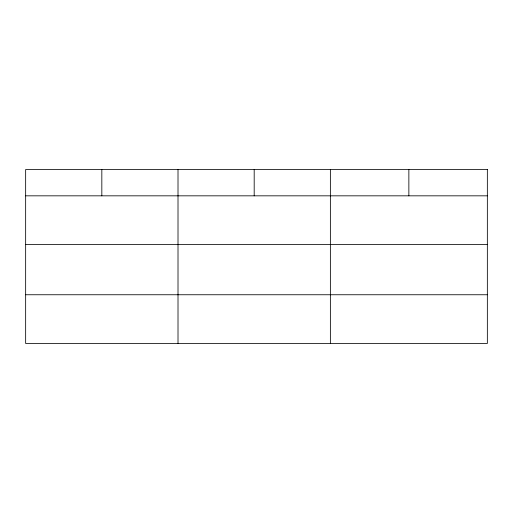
<?xml version="1.0" encoding="UTF-8"?>
<svg xmlns="http://www.w3.org/2000/svg" width="513" height="513" viewBox="0 0 513 513"><rect width="100%" height="100%" fill="white"/><g stroke="black" fill="none" stroke-linecap="round" stroke-linejoin="round"><path stroke-width="0.77" d="M25.65 195.831L487.35 195.831M25.65 244.554L487.35 244.554M25.65 294.751L487.35 294.751M408.861 169.534L408.861 195.831M330.372 169.534L330.372 343.466M254.191 169.534L254.191 195.831M178.011 169.534L178.011 343.466M101.831 169.534L101.831 195.831M487.35 169.534L25.65 169.534L25.65 343.466L487.35 343.466L487.35 169.534"/></g></svg>
